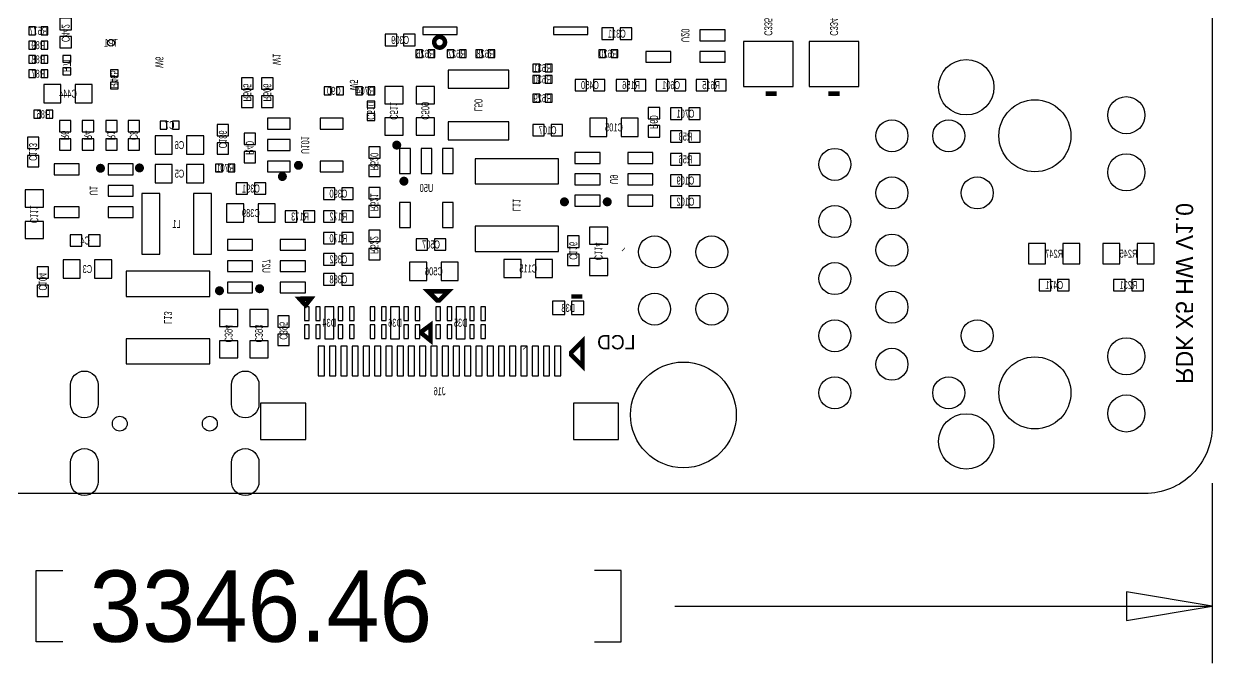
# Model space of a CAD drawing. Extents: x -9 to 288, y -8 to 181.
# Drawn here: x 32.2 to 85, y -7.5 to 20.9 of the extents above; entities that cross this region are included whole.
import ezdxf
from ezdxf.enums import TextEntityAlignment as Align

# ---------------------------------------------------------------- set-up
doc = ezdxf.new("R2010")
doc.units = 0
for name, color, linetype in [('BOARD_GEOMETRY_DIMENSION', 2, 'CONTINUOUS'), ('BOARD_GEOMETRY_OUTLINE', 3, 'CONTINUOUS'), ('BOARD_GEOMETRY_SILKSCREEN_B', 1, 'CONTINUOUS'), ('PACKAGE_GEOMETRY_SILKSCREEN_B', 4, 'CONTINUOUS'), ('PIN_B', 5, 'CONTINUOUS'), ('REF_DES_SILKSCREEN_B', 6, 'CONTINUOUS')]:
    doc.layers.add(name, color=color, linetype=linetype)

msp = doc.modelspace()

# ---------------------------------------------------------------- linework, layer by layer
at = {"layer": 'BOARD_GEOMETRY_DIMENSION'}
for points in [[(85.000008, 0.459994), (85.000008, -7.5438)], [(33.9344, -6.5913), (32.7533, -6.5913), (32.7533, -3.4163), (33.9344, -3.4163)], [(57.5564, -6.5913), (58.7375, -6.5913), (58.7375, -3.4163), (57.5564, -3.4163)], [(61.11875, -5.0038), (85.000008, -5.0038)]]:
    msp.add_lwpolyline(points, dxfattribs=at)
msp.add_lwpolyline([(81.190008, -5.6388), (85.000008, -5.0038), (81.190008, -4.3688)], close=True, dxfattribs=at)
at = {"layer": 'BOARD_GEOMETRY_OUTLINE'}
msp.add_lwpolyline([(2.999994, 55.99999), (82.000014, 55.99999, -0.414214), (85.000008, 52.999996), (85.000008, 2.999994, -0.414214), (82.000014, 0), (2.999994, 0, -0.414214), (0, 2.999994), (0, 52.999996, -0.414214)], format="xyb", close=True, dxfattribs=at)
at = {"layer": 'PACKAGE_GEOMETRY_SILKSCREEN_B'}
for points, const_width in [([(50.8, 20.2692, 1), (50.546004, 19.862804, 1)], 0.199898), ([(48.868, 15.494, 1), (48.668001, 15.494001, 1)], 0.2), ([(44.503998, 14.593999, 1), (44.304002, 14.594001, 1)], 0.2), ([(35.705999, 14.462001, 1), (35.506001, 14.461999, 1)], 0.2), ([(37.438, 14.478, 1), (37.238001, 14.477999, 1)], 0.2), ([(43.788, 14.097, 1), (43.588002, 14.097001, 1)], 0.2), ([(49.188799, 13.888999, 1), (48.988801, 13.889001, 1)], 0.2), ([(56.320002, 12.969999, 1), (56.119998, 12.970001, 1)], 0.2), ([(58.22, 12.969999, 1), (58.02, 12.970001, 1)], 0.2), ([(40.994, 9.017, 1), (40.794002, 9.017001, 1)], 0.2), ([(42.7768, 9.109199, 1), (42.5768, 9.109201, 1)], 0.2)]:
    msp.add_lwpolyline(points, format="xyb", close=True, dxfattribs=dict(at, const_width=const_width))
at = {"layer": 'PACKAGE_GEOMETRY_SILKSCREEN_B', "const_width": 0.2}
for points in [[(65.655012, 17.78), (65.154988, 17.78)], [(68.449012, 17.78), (67.948988, 17.78)], [(44.704, 8.382), (44.45, 8.6614), (44.958, 8.6725), (44.7294, 8.382), (44.45, 8.6614)], [(57.019012, 8.763), (56.518988, 8.763)]]:
    msp.add_lwpolyline(points, dxfattribs=at)
for points in [[(58.8502, 10.840618, -0.003953), (58.826908, 10.862005)], [(54.450412, 6.485509, -0.003953), (54.471799, 6.462217)]]:
    msp.add_lwpolyline(points, format="xyb", dxfattribs=at)
for points in [[(50.5628, 8.594601), (50.1628, 8.9946), (51.062801, 8.9946), (50.662799, 8.594601)], [(49.8888, 7.212802), (50.2666, 7.493), (50.2666, 6.8072), (49.8888, 7.112803)], [(56.519, 6.173), (57.019, 5.672999), (57.019, 6.772999), (56.519, 6.273)]]:
    msp.add_lwpolyline(points, close=True, dxfattribs=at)
at = {"layer": 'PIN_B'}
for points in [[(34.3154, 21.1328), (33.8074, 21.1328), (33.8074, 20.6248), (34.3154, 20.6248)], [(32.4172, 20.749), (32.4172, 20.399), (32.717199, 20.399), (32.717199, 20.749)], [(32.967201, 20.749), (32.967201, 20.399), (33.2672, 20.399), (33.2672, 20.749)], [(49.932082, 20.735036), (49.932082, 20.404836), (51.456082, 20.404836), (51.456082, 20.735036)], [(55.731918, 20.735036), (55.731918, 20.404836), (57.255918, 20.404836), (57.255918, 20.735036)], [(57.8866, 20.701), (57.8866, 20.193), (58.3946, 20.193), (58.3946, 20.701)], [(58.6994, 20.701), (58.6994, 20.193), (59.2074, 20.193), (59.2074, 20.701)], [(63.3538, 20.6121), (62.2362, 20.6121), (62.2362, 20.1295), (63.3538, 20.1295)], [(32.4172, 20.114), (32.4172, 19.764), (32.717199, 19.764), (32.717199, 20.114)], [(32.967201, 20.114), (32.967201, 19.764), (33.2672, 19.764), (33.2672, 20.114)], [(34.3154, 20.32), (33.8074, 20.32), (33.8074, 19.812), (34.3154, 19.812)], [(48.768, 19.9136), (48.768, 20.4216), (48.26, 20.4216), (48.26, 19.9136)], [(49.5808, 19.9136), (49.5808, 20.4216), (49.0728, 20.4216), (49.0728, 19.9136)], [(66.3829, 20.1041), (64.1731, 20.1041), (64.1731, 18.0975), (66.3829, 18.0975)], [(69.3039, 20.1041), (67.0941, 20.1041), (67.0941, 18.0975), (69.3039, 18.0975)], [(49.613, 19.733), (49.613, 19.383), (49.912999, 19.383), (49.912999, 19.733)], [(50.163001, 19.733), (50.163001, 19.383), (50.463, 19.383), (50.463, 19.733)], [(51.01, 19.733), (51.01, 19.383), (51.309999, 19.383), (51.309999, 19.733)], [(51.560001, 19.733), (51.560001, 19.383), (51.86, 19.383), (51.86, 19.733)], [(52.28, 19.733), (52.28, 19.383), (52.579999, 19.383), (52.579999, 19.733)], [(52.830001, 19.733), (52.830001, 19.383), (53.13, 19.383), (53.13, 19.733)], [(57.741, 19.733), (57.741, 19.383), (58.040999, 19.383), (58.040999, 19.733)], [(58.291001, 19.733), (58.291001, 19.383), (58.591, 19.383), (58.591, 19.733)], [(60.9538, 19.662099), (59.8362, 19.662099), (59.8362, 19.179499), (60.9538, 19.179499)], [(63.3538, 19.662099), (62.2362, 19.662099), (62.2362, 19.179499), (63.3538, 19.179499)], [(32.4172, 19.479), (32.4172, 19.129), (32.717199, 19.129), (32.717199, 19.479)], [(32.967201, 19.479), (32.967201, 19.129), (33.2672, 19.129), (33.2672, 19.479)], [(33.9372, 19.175001), (34.2872, 19.175001), (34.2872, 19.475), (33.9372, 19.475)], [(55.119999, 18.747999), (55.119999, 19.097998), (54.82, 19.097998), (54.82, 18.747999)], [(55.67, 18.747999), (55.67, 19.097998), (55.370001, 19.097998), (55.370001, 18.747999)], [(32.4172, 18.844), (32.4172, 18.494), (32.717199, 18.494), (32.717199, 18.844)], [(32.967201, 18.844), (32.967201, 18.494), (33.2672, 18.494), (33.2672, 18.844)], [(33.9372, 18.625), (34.2872, 18.625), (34.2872, 18.924999), (33.9372, 18.924999)], [(36.3954, 18.84), (36.0454, 18.84), (36.0454, 18.540001), (36.3954, 18.540001)], [(41.87571, 17.9832), (42.38371, 17.9832), (42.38371, 18.4912), (41.87571, 18.4912)], [(42.76471, 17.9832), (43.27271, 17.9832), (43.27271, 18.4912), (42.76471, 18.4912)], [(51.050203, 18.822111), (51.050203, 18.022113), (53.750197, 18.022113), (53.750197, 18.822111)], [(55.119999, 18.239999), (55.119999, 18.589998), (54.82, 18.589998), (54.82, 18.239999)], [(55.67, 18.239999), (55.67, 18.589998), (55.370001, 18.589998), (55.370001, 18.239999)], [(33.8455, 17.3736), (33.8455, 18.1864), (33.0835, 18.1864), (33.0835, 17.3736)], [(35.2425, 17.3736), (35.2425, 18.1864), (34.4805, 18.1864), (34.4805, 17.3736)], [(36.3954, 18.289999), (36.0454, 18.289999), (36.0454, 17.99), (36.3954, 17.99)], [(45.549, 18.082), (45.549, 17.732), (45.848999, 17.732), (45.848999, 18.082)], [(46.099001, 18.082), (46.099001, 17.732), (46.399, 17.732), (46.399, 18.082)], [(46.946, 18.082), (46.946, 17.732), (47.245999, 17.732), (47.245999, 18.082)], [(47.496001, 18.082), (47.496001, 17.732), (47.796, 17.732), (47.796, 18.082)], [(49.0474, 18.0975), (48.2346, 18.0975), (48.2346, 17.3355), (49.0474, 17.3355)], [(50.4444, 18.0975), (49.6316, 18.0975), (49.6316, 17.3355), (50.4444, 17.3355)], [(57.2008, 17.907), (57.2008, 18.415), (56.6928, 18.415), (56.6928, 17.907)], [(58.0136, 17.907), (58.0136, 18.415), (57.5056, 18.415), (57.5056, 17.907)], [(58.5216, 18.415), (58.5216, 17.907), (59.0296, 17.907), (59.0296, 18.415)], [(59.3344, 18.415), (59.3344, 17.907), (59.8424, 17.907), (59.8424, 18.415)], [(60.2996, 18.415), (60.2996, 17.907), (60.8076, 17.907), (60.8076, 18.415)], [(61.1124, 18.415), (61.1124, 17.907), (61.6204, 17.907), (61.6204, 18.415)], [(62.5856, 17.907), (62.5856, 18.415), (62.0776, 18.415), (62.0776, 17.907)], [(63.3984, 17.907), (63.3984, 18.415), (62.8904, 18.415), (62.8904, 17.907)], [(41.87571, 17.1704), (42.38371, 17.1704), (42.38371, 17.6784), (41.87571, 17.6784)], [(42.76471, 17.1704), (43.27271, 17.1704), (43.27271, 17.6784), (42.76471, 17.6784)], [(47.8, 17.443), (47.45, 17.443), (47.45, 17.143001), (47.8, 17.143001)], [(55.119999, 17.401799), (55.119999, 17.751798), (54.82, 17.751798), (54.82, 17.401799)], [(55.67, 17.401799), (55.67, 17.751798), (55.370001, 17.751798), (55.370001, 17.401799)], [(32.6458, 17.0406), (32.6458, 16.6906), (32.945799, 16.6906), (32.945799, 17.0406)], [(33.195801, 17.0406), (33.195801, 16.6906), (33.4958, 16.6906), (33.4958, 17.0406)], [(60.452, 17.1704), (59.944, 17.1704), (59.944, 16.6624), (60.452, 16.6624)], [(60.9346, 17.145), (60.9346, 16.637), (61.4426, 16.637), (61.4426, 17.145)], [(61.7474, 17.145), (61.7474, 16.637), (62.2554, 16.637), (62.2554, 17.145)], [(33.782, 16.0782), (34.29, 16.0782), (34.29, 16.5862), (33.782, 16.5862)], [(34.798, 16.0782), (35.306, 16.0782), (35.306, 16.5862), (34.798, 16.5862)], [(36.3474, 16.5862), (35.8394, 16.5862), (35.8394, 16.0782), (36.3474, 16.0782)], [(36.83, 16.0782), (37.338, 16.0782), (37.338, 16.5862), (36.83, 16.5862)], [(38.559199, 16.207999), (38.559199, 16.557998), (38.2592, 16.557998), (38.2592, 16.207999)], [(39.1092, 16.207999), (39.1092, 16.557998), (38.809201, 16.557998), (38.809201, 16.207999)], [(40.7924, 15.9004), (41.3004, 15.9004), (41.3004, 16.4084), (40.7924, 16.4084)], [(43.021001, 16.202701), (44.037001, 16.202701), (44.037001, 16.685301), (43.021001, 16.685301)], [(45.370999, 16.202701), (46.386999, 16.202701), (46.386999, 16.685301), (45.370999, 16.685301)], [(47.8, 16.892999), (47.45, 16.892999), (47.45, 16.593), (47.8, 16.593)], [(49.0474, 16.7005), (48.2346, 16.7005), (48.2346, 15.9385), (49.0474, 15.9385)], [(50.4444, 16.7005), (49.6316, 16.7005), (49.6316, 15.9385), (50.4444, 15.9385)], [(51.050203, 16.521887), (51.050203, 15.721889), (53.750197, 15.721889), (53.750197, 16.521887)], [(55.3212, 15.9004), (55.3212, 16.4084), (54.8132, 16.4084), (54.8132, 15.9004)], [(56.134, 15.9004), (56.134, 16.4084), (55.626, 16.4084), (55.626, 15.9004)], [(57.3405, 16.6878), (57.3405, 15.875), (58.1025, 15.875), (58.1025, 16.6878)], [(58.7375, 16.6878), (58.7375, 15.875), (59.4995, 15.875), (59.4995, 16.6878)], [(32.3596, 15.3416), (32.8676, 15.3416), (32.8676, 15.8496), (32.3596, 15.8496)], [(38.7985, 15.0876), (38.7985, 15.9004), (38.0365, 15.9004), (38.0365, 15.0876)], [(40.1955, 15.0876), (40.1955, 15.9004), (39.4335, 15.9004), (39.4335, 15.0876)], [(41.9862, 15.5194), (42.4942, 15.5194), (42.4942, 16.0274), (41.9862, 16.0274)], [(60.452, 16.3576), (59.944, 16.3576), (59.944, 15.8496), (60.452, 15.8496)], [(60.9346, 16.129), (60.9346, 15.621), (61.4426, 15.621), (61.4426, 16.129)], [(61.7474, 16.129), (61.7474, 15.621), (62.2554, 15.621), (62.2554, 16.129)], [(33.782, 15.2654), (34.29, 15.2654), (34.29, 15.7734), (33.782, 15.7734)], [(34.798, 15.2654), (35.306, 15.2654), (35.306, 15.7734), (34.798, 15.7734)], [(36.3474, 15.7734), (35.8394, 15.7734), (35.8394, 15.2654), (36.3474, 15.2654)], [(36.83, 15.2654), (37.338, 15.2654), (37.338, 15.7734), (36.83, 15.7734)], [(40.7924, 15.0876), (41.3004, 15.0876), (41.3004, 15.5956), (40.7924, 15.5956)], [(43.021001, 15.2527), (44.037001, 15.2527), (44.037001, 15.7353), (43.021001, 15.7353)], [(47.5234, 14.9098), (48.0314, 14.9098), (48.0314, 15.4178), (47.5234, 15.4178)], [(48.897499, 15.3478), (48.897499, 14.2302), (49.380099, 14.2302), (49.380099, 15.3478)], [(49.8475, 15.3478), (49.8475, 14.2302), (50.3301, 14.2302), (50.3301, 15.3478)], [(50.797501, 15.3478), (50.797501, 14.2302), (51.280101, 14.2302), (51.280101, 15.3478)], [(32.3596, 14.5288), (32.8676, 14.5288), (32.8676, 15.0368), (32.3596, 15.0368)], [(41.9862, 14.7066), (42.4942, 14.7066), (42.4942, 15.2146), (41.9862, 15.2146)], [(43.021001, 14.302699), (44.037001, 14.302699), (44.037001, 14.785299), (43.021001, 14.785299)], [(45.370999, 14.302699), (46.386999, 14.302699), (46.386999, 14.785299), (45.370999, 14.785299)], [(55.9562, 14.8858), (52.2478, 14.8858), (52.2478, 13.7682), (55.9562, 13.7682)], [(56.686201, 14.678701), (57.803801, 14.678701), (57.803801, 15.161301), (56.686201, 15.161301)], [(59.036199, 14.678701), (60.153799, 14.678701), (60.153799, 15.161301), (59.036199, 15.161301)], [(60.9346, 15.113), (60.9346, 14.605), (61.4426, 14.605), (61.4426, 15.113)], [(61.7474, 15.113), (61.7474, 14.605), (62.2554, 14.605), (62.2554, 15.113)], [(34.6648, 14.653301), (33.5472, 14.653301), (33.5472, 14.170701), (34.6648, 14.170701)], [(37.0648, 14.653301), (35.9472, 14.653301), (35.9472, 14.170701), (37.0648, 14.170701)], [(38.7985, 13.8176), (38.7985, 14.6304), (38.0365, 14.6304), (38.0365, 13.8176)], [(40.1955, 13.8176), (40.1955, 14.6304), (39.4335, 14.6304), (39.4335, 13.8176)], [(41.022999, 14.302999), (41.022999, 14.652998), (40.723, 14.652998), (40.723, 14.302999)], [(41.573, 14.302999), (41.573, 14.652998), (41.273001, 14.652998), (41.273001, 14.302999)], [(47.5234, 14.097), (48.0314, 14.097), (48.0314, 14.605), (47.5234, 14.605)], [(41.6306, 13.8176), (41.6306, 13.3096), (42.1386, 13.3096), (42.1386, 13.8176)], [(42.4434, 13.8176), (42.4434, 13.3096), (42.9514, 13.3096), (42.9514, 13.8176)], [(56.686201, 13.7287), (57.803801, 13.7287), (57.803801, 14.2113), (56.686201, 14.2113)], [(59.036199, 13.7287), (60.153799, 13.7287), (60.153799, 14.2113), (59.036199, 14.2113)], [(60.9346, 14.1732), (60.9346, 13.6652), (61.4426, 13.6652), (61.4426, 14.1732)], [(61.7474, 14.1732), (61.7474, 13.6652), (62.2554, 13.6652), (62.2554, 14.1732)], [(33.0708, 13.5001), (32.258, 13.5001), (32.258, 12.7381), (33.0708, 12.7381)], [(37.0648, 13.7033), (35.9472, 13.7033), (35.9472, 13.2207), (37.0648, 13.2207)], [(38.238887, 13.338797), (37.438889, 13.338797), (37.438889, 10.638803), (38.238887, 10.638803)], [(40.539111, 13.338797), (39.739113, 13.338797), (39.739113, 10.638803), (40.539111, 10.638803)], [(45.5168, 13.589), (45.5168, 13.081), (46.0248, 13.081), (46.0248, 13.589)], [(46.3296, 13.589), (46.3296, 13.081), (46.8376, 13.081), (46.8376, 13.589)], [(47.5234, 13.1064), (48.0314, 13.1064), (48.0314, 13.6144), (47.5234, 13.6144)], [(56.686201, 12.778699), (57.803801, 12.778699), (57.803801, 13.261299), (56.686201, 13.261299)], [(59.036199, 12.778699), (60.153799, 12.778699), (60.153799, 13.261299), (59.036199, 13.261299)], [(60.9346, 13.2334), (60.9346, 12.7254), (61.4426, 12.7254), (61.4426, 13.2334)], [(61.7474, 13.2334), (61.7474, 12.7254), (62.2554, 12.7254), (62.2554, 13.2334)], [(34.6648, 12.753299), (33.5472, 12.753299), (33.5472, 12.270699), (34.6648, 12.270699)], [(37.0648, 12.753299), (35.9472, 12.753299), (35.9472, 12.270699), (37.0648, 12.270699)], [(41.2115, 12.8778), (41.2115, 12.065), (41.9735, 12.065), (41.9735, 12.8778)], [(42.6085, 12.8778), (42.6085, 12.065), (43.3705, 12.065), (43.3705, 12.8778)], [(47.5234, 12.2936), (48.0314, 12.2936), (48.0314, 12.8016), (47.5234, 12.8016)], [(48.897499, 12.9478), (48.897499, 11.8302), (49.380099, 11.8302), (49.380099, 12.9478)], [(50.797501, 12.9478), (50.797501, 11.8302), (51.280101, 11.8302), (51.280101, 12.9478)], [(43.815, 12.573), (43.815, 12.065), (44.323, 12.065), (44.323, 12.573)], [(44.6278, 12.573), (44.6278, 12.065), (45.1358, 12.065), (45.1358, 12.573)], [(45.5168, 12.573), (45.5168, 12.065), (46.0248, 12.065), (46.0248, 12.573)], [(46.3296, 12.573), (46.3296, 12.065), (46.8376, 12.065), (46.8376, 12.573)], [(33.0708, 12.1031), (32.258, 12.1031), (32.258, 11.3411), (33.0708, 11.3411)], [(48.0314, 11.7094), (47.5234, 11.7094), (47.5234, 11.2014), (48.0314, 11.2014)], [(55.9562, 11.8858), (52.2478, 11.8858), (52.2478, 10.7682), (55.9562, 10.7682)], [(57.3278, 11.0871), (58.1406, 11.0871), (58.1406, 11.8491), (57.3278, 11.8491)], [(34.2646, 11.5062), (34.2646, 10.9982), (34.7726, 10.9982), (34.7726, 11.5062)], [(35.0774, 11.5062), (35.0774, 10.9982), (35.5854, 10.9982), (35.5854, 11.5062)], [(41.243001, 10.817901), (42.360601, 10.817901), (42.360601, 11.300501), (41.243001, 11.300501)], [(43.592999, 10.817901), (44.710599, 10.817901), (44.710599, 11.300501), (43.592999, 11.300501)], [(45.5168, 11.6078), (45.5168, 11.0998), (46.0248, 11.0998), (46.0248, 11.6078)], [(46.3296, 11.6078), (46.3296, 11.0998), (46.8376, 11.0998), (46.8376, 11.6078)], [(50.1396, 10.8204), (50.1396, 11.3284), (49.6316, 11.3284), (49.6316, 10.8204)], [(50.9524, 10.8204), (50.9524, 11.3284), (50.4444, 11.3284), (50.4444, 10.8204)], [(56.3626, 10.9474), (56.8706, 10.9474), (56.8706, 11.4554), (56.3626, 11.4554)], [(77.59065, 11.11758), (76.84135, 11.11758), (76.84135, 10.21842), (77.59065, 10.21842)], [(79.11465, 11.11758), (78.36535, 11.11758), (78.36535, 10.21842), (79.11465, 10.21842)], [(80.14335, 10.21842), (80.89265, 10.21842), (80.89265, 11.11758), (80.14335, 11.11758)], [(81.66735, 10.21842), (82.41665, 10.21842), (82.41665, 11.11758), (81.66735, 11.11758)], [(45.5168, 10.668), (45.5168, 10.16), (46.0248, 10.16), (46.0248, 10.668)], [(46.3296, 10.668), (46.3296, 10.16), (46.8376, 10.16), (46.8376, 10.668)], [(48.0314, 10.8966), (47.5234, 10.8966), (47.5234, 10.3886), (48.0314, 10.3886)], [(56.3626, 10.1346), (56.8706, 10.1346), (56.8706, 10.6426), (56.3626, 10.6426)], [(32.7914, 9.5758), (33.2994, 9.5758), (33.2994, 10.0838), (32.7914, 10.0838)], [(33.9471, 10.3886), (33.9471, 9.5758), (34.7091, 9.5758), (34.7091, 10.3886)], [(35.3441, 10.3886), (35.3441, 9.5758), (36.1061, 9.5758), (36.1061, 10.3886)], [(41.243001, 9.8679), (42.360601, 9.8679), (42.360601, 10.3505), (41.243001, 10.3505)], [(43.592999, 9.8679), (44.710599, 9.8679), (44.710599, 10.3505), (43.592999, 10.3505)], [(50.1015, 9.4742), (50.1015, 10.287), (49.3395, 10.287), (49.3395, 9.4742)], [(51.4985, 9.4742), (51.4985, 10.287), (50.7365, 10.287), (50.7365, 9.4742)], [(54.2925, 9.6012), (54.2925, 10.414), (53.5305, 10.414), (53.5305, 9.6012)], [(55.6895, 9.6012), (55.6895, 10.414), (54.9275, 10.414), (54.9275, 9.6012)], [(57.3278, 9.6901), (58.1406, 9.6901), (58.1406, 10.4521), (57.3278, 10.4521)], [(40.4622, 9.882), (36.7538, 9.882), (36.7538, 8.7644), (40.4622, 8.7644)], [(45.5168, 9.779), (45.5168, 9.271), (46.0248, 9.271), (46.0248, 9.779)], [(46.3296, 9.779), (46.3296, 9.271), (46.8376, 9.271), (46.8376, 9.779)], [(77.8256, 9.017), (77.8256, 9.525), (77.3176, 9.525), (77.3176, 9.017)], [(78.6384, 9.017), (78.6384, 9.525), (78.1304, 9.525), (78.1304, 9.017)], [(81.1276, 9.017), (81.1276, 9.525), (80.6196, 9.525), (80.6196, 9.017)], [(81.9404, 9.017), (81.9404, 9.525), (81.4324, 9.525), (81.4324, 9.017)], [(32.7914, 8.763), (33.2994, 8.763), (33.2994, 9.271), (32.7914, 9.271)], [(41.243001, 8.917899), (42.360601, 8.917899), (42.360601, 9.400499), (41.243001, 9.400499)], [(43.592999, 8.917899), (44.710599, 8.917899), (44.710599, 9.400499), (43.592999, 9.400499)], [(56.238013, 7.955001), (56.238013, 8.554999), (55.688001, 8.554999), (55.688001, 7.955001)], [(57.087999, 7.955001), (57.087999, 8.554999), (56.537987, 8.554999), (56.537987, 7.955001)], [(40.894, 7.4295), (41.7068, 7.4295), (41.7068, 8.1915), (40.894, 8.1915)], [(42.2402, 7.4295), (43.053, 7.4295), (43.053, 8.1915), (42.2402, 8.1915)], [(44.669199, 8.299399), (44.669199, 7.689799), (44.872399, 7.689799), (44.872399, 8.299399)], [(45.169201, 8.299399), (45.169201, 7.689799), (45.372401, 7.689799), (45.372401, 8.299399)], [(45.5676, 8.3058), (45.5676, 6.8834), (45.974, 6.8834), (45.974, 8.3058)], [(45.5676, 8.3058), (45.5676, 6.8834), (45.974, 6.8834), (45.974, 8.3058)], [(46.169199, 8.299399), (46.169199, 7.689799), (46.372399, 7.689799), (46.372399, 8.299399)], [(46.669201, 8.299399), (46.669201, 7.689799), (46.872401, 7.689799), (46.872401, 8.299399)], [(47.793399, 7.689799), (47.793399, 8.299399), (47.590199, 8.299399), (47.590199, 7.689799)], [(48.293401, 7.689799), (48.293401, 8.299399), (48.090201, 8.299399), (48.090201, 7.689799)], [(48.895, 6.8834), (48.895, 8.3058), (48.4886, 8.3058), (48.4886, 6.8834)], [(48.895, 6.8834), (48.895, 8.3058), (48.4886, 8.3058), (48.4886, 6.8834)], [(49.293399, 7.689799), (49.293399, 8.299399), (49.090199, 8.299399), (49.090199, 7.689799)], [(49.793401, 7.689799), (49.793401, 8.299399), (49.590201, 8.299399), (49.590201, 7.689799)], [(50.511199, 8.299399), (50.511199, 7.689799), (50.714399, 7.689799), (50.714399, 8.299399)], [(51.011201, 8.299399), (51.011201, 7.689799), (51.214401, 7.689799), (51.214401, 8.299399)], [(51.4096, 8.3058), (51.4096, 6.8834), (51.816, 6.8834), (51.816, 8.3058)], [(51.4096, 8.3058), (51.4096, 6.8834), (51.816, 6.8834), (51.816, 8.3058)], [(52.011199, 8.299399), (52.011199, 7.689799), (52.214399, 7.689799), (52.214399, 8.299399)], [(52.511201, 8.299399), (52.511201, 7.689799), (52.714401, 7.689799), (52.714401, 8.299399)], [(43.4848, 7.3914), (43.9928, 7.3914), (43.9928, 7.8994), (43.4848, 7.8994)], [(44.669199, 7.499401), (44.669199, 6.889801), (44.872399, 6.889801), (44.872399, 7.499401)], [(45.169201, 7.499401), (45.169201, 6.889801), (45.372401, 6.889801), (45.372401, 7.499401)], [(46.169199, 7.499401), (46.169199, 6.889801), (46.372399, 6.889801), (46.372399, 7.499401)], [(46.669201, 7.499401), (46.669201, 6.889801), (46.872401, 6.889801), (46.872401, 7.499401)], [(47.793399, 6.889801), (47.793399, 7.499401), (47.590199, 7.499401), (47.590199, 6.889801)], [(48.293401, 6.889801), (48.293401, 7.499401), (48.090201, 7.499401), (48.090201, 6.889801)], [(49.293399, 6.889801), (49.293399, 7.499401), (49.090199, 7.499401), (49.090199, 6.889801)], [(49.793401, 6.889801), (49.793401, 7.499401), (49.590201, 7.499401), (49.590201, 6.889801)], [(50.511199, 7.499401), (50.511199, 6.889801), (50.714399, 6.889801), (50.714399, 7.499401)], [(51.011201, 7.499401), (51.011201, 6.889801), (51.214401, 6.889801), (51.214401, 7.499401)], [(52.011199, 7.499401), (52.011199, 6.889801), (52.214399, 6.889801), (52.214399, 7.499401)], [(52.511201, 7.499401), (52.511201, 6.889801), (52.714401, 6.889801), (52.714401, 7.499401)], [(40.4622, 6.882), (36.7538, 6.882), (36.7538, 5.7644), (40.4622, 5.7644)], [(43.4848, 6.5786), (43.9928, 6.5786), (43.9928, 7.0866), (43.4848, 7.0866)], [(40.894, 6.0325), (41.7068, 6.0325), (41.7068, 6.7945), (40.894, 6.7945)], [(42.2402, 6.0325), (43.053, 6.0325), (43.053, 6.7945), (42.2402, 6.7945)], [(45.5627, 5.2324), (45.5627, 6.5532), (45.2833, 6.5532), (45.2833, 5.2324)], [(46.062699, 5.2324), (46.062699, 6.5532), (45.783299, 6.5532), (45.783299, 5.2324)], [(46.562701, 5.2324), (46.562701, 6.5532), (46.283301, 6.5532), (46.283301, 5.2324)], [(47.0627, 5.2324), (47.0627, 6.5532), (46.7833, 6.5532), (46.7833, 5.2324)], [(47.562699, 5.2324), (47.562699, 6.5532), (47.283299, 6.5532), (47.283299, 5.2324)], [(48.0627, 5.2324), (48.0627, 6.5532), (47.7833, 6.5532), (47.7833, 5.2324)], [(48.562699, 5.2324), (48.562699, 6.5532), (48.283299, 6.5532), (48.283299, 5.2324)], [(49.062701, 5.2324), (49.062701, 6.5532), (48.783301, 6.5532), (48.783301, 5.2324)], [(49.5627, 5.2324), (49.5627, 6.5532), (49.2833, 6.5532), (49.2833, 5.2324)], [(50.062699, 5.2324), (50.062699, 6.5532), (49.783299, 6.5532), (49.783299, 5.2324)], [(50.5627, 5.2324), (50.5627, 6.5532), (50.2833, 6.5532), (50.2833, 5.2324)], [(51.062699, 5.2324), (51.062699, 6.5532), (50.783299, 6.5532), (50.783299, 5.2324)], [(51.562701, 5.2324), (51.562701, 6.5532), (51.283301, 6.5532), (51.283301, 5.2324)], [(52.0627, 5.2324), (52.0627, 6.5532), (51.7833, 6.5532), (51.7833, 5.2324)], [(52.562699, 5.2324), (52.562699, 6.5532), (52.283299, 6.5532), (52.283299, 5.2324)], [(53.062701, 5.2324), (53.062701, 6.5532), (52.783301, 6.5532), (52.783301, 5.2324)], [(53.5627, 5.2324), (53.5627, 6.5532), (53.2833, 6.5532), (53.2833, 5.2324)], [(54.062701, 5.2324), (54.062701, 6.5532), (53.783301, 6.5532), (53.783301, 5.2324)], [(54.5627, 5.2324), (54.5627, 6.5532), (54.2833, 6.5532), (54.2833, 5.2324)], [(55.062699, 5.2324), (55.062699, 6.5532), (54.783299, 6.5532), (54.783299, 5.2324)], [(55.562701, 5.2324), (55.562701, 6.5532), (55.283301, 6.5532), (55.283301, 5.2324)], [(56.0627, 5.2324), (56.0627, 6.5532), (55.7833, 6.5532), (55.7833, 5.2324)], [(44.726301, 2.4), (44.726301, 4.0256), (42.719701, 4.0256), (42.719701, 2.4)], [(58.626299, 2.4), (58.626299, 4.0256), (56.619699, 4.0256), (56.619699, 2.4)]]:
    msp.add_lwpolyline(points, close=True, dxfattribs=at)
for points in [[(35.499378, 4.838001), (35.499378, 3.974401, -1), (34.280178, 3.974401), (34.280178, 4.838001, -1)], [(42.649376, 4.838001), (42.649376, 3.974401, -1), (41.430176, 3.974401), (41.430176, 4.838001, -1)], [(35.499378, 1.388001), (35.499378, 0.524401, -1), (34.280178, 0.524401), (34.280178, 1.388001, -1)], [(42.649376, 1.388001), (42.649376, 0.524401, -1), (41.430176, 0.524401), (41.430176, 1.388001, -1)]]:
    msp.add_lwpolyline(points, format="xyb", close=True, dxfattribs=at)
for centre, radius in [((36.072318, 20.040295), 0.1524), ((74.071008, 18.066794), 1.2319), ((77.121007, 15.906793), 1.6002), ((81.181006, 16.821793), 0.8255), ((70.771007, 15.906793), 0.7112), ((73.291007, 15.906793), 0.7112), ((68.231007, 14.636793), 0.7112), ((81.181006, 14.281793), 0.8255), ((70.771007, 13.366793), 0.7112), ((74.561007, 13.366793), 0.7112), ((68.231007, 12.096793), 0.7112), ((60.2234, 10.7442), 0.71), ((62.7634, 10.7442), 0.71), ((70.771007, 10.826793), 0.7112), ((68.231007, 9.556793), 0.7112), ((70.771007, 8.286793), 0.7112), ((60.2234, 8.2042), 0.71), ((62.7634, 8.2042), 0.71), ((68.231007, 7.016793), 0.7112), ((74.561007, 7.016793), 0.7112), ((81.181006, 6.101794), 0.8255), ((70.771007, 5.746793), 0.7112), ((61.505216, 3.49819), 2.35), ((77.121007, 4.476793), 1.6002), ((68.231007, 4.476793), 0.7112), ((73.291007, 4.476793), 0.7112), ((81.181006, 3.561794), 0.8255), ((36.464776, 3.106202), 0.3302), ((40.464778, 3.106202), 0.3302), ((74.071008, 2.316792), 1.2319)]:
    msp.add_circle(centre, radius, dxfattribs=at)

# ---------------------------------------------------------------- texts
at = {"layer": 'BOARD_GEOMETRY_DIMENSION', "width": 0.992}
msp.add_text('3346.46', height=3.175, dxfattribs=at).set_placement((35.1155, -6.5913))
at = {"layer": 'BOARD_GEOMETRY_SILKSCREEN_B', "text_generation_flag": 2}
msp.add_text('RDK X5 HW V1.0', height=0.762, rotation=270, dxfattribs=at).set_placement((83.3882, 4.8768))
msp.add_text('LCD', height=0.635, dxfattribs=at).set_placement((59.3725, 6.4135))
at = {"layer": 'REF_DES_SILKSCREEN_B', "text_generation_flag": 2, "width": 0.642857}
for s, p in [('R577', (32.8422, 20.3962)), ('C311', (58.547, 20.2692)), ('R89', (32.8422, 19.7612)), ('TP1', (36.072318, 19.862495)), ('C309', (48.9204, 19.9898)), ('R626', (50.038, 19.3802)), ('R627', (51.435, 19.3802)), ('R628', (52.705, 19.3802)), ('R620', (58.166, 19.3802)), ('R88', (32.8422, 19.1262)), ('R631', (55.245, 18.7452)), ('R87', (32.8422, 18.4912)), ('R630', (55.245, 18.2372)), ('C444', (34.163, 17.6022)), ('C90', (45.974, 17.7292)), ('R704', (47.371, 17.7292)), ('C450', (57.3532, 17.9832)), ('R156', (59.182, 17.9832)), ('C601', (60.96, 17.9832)), ('R615', (62.738, 17.9832)), ('R629', (55.245, 17.399)), ('R86', (33.0708, 16.6878)), ('C701', (61.595, 16.7132)), ('C7', (38.6842, 16.2052)), ('C105', (58.42, 16.1036)), ('C107', (55.4736, 15.9766)), ('R58', (61.595, 15.6972)), ('C6', (39.116, 15.3162)), ('R56', (61.595, 14.6812)), ('C5', (39.116, 14.0462)), ('R701', (41.148, 14.3002)), ('C391', (42.291, 13.3858)), ('U50', (50.0888, 13.4112)), ('C109', (61.595, 13.7414)), ('C390', (46.1772, 13.1572)), ('C102', (61.595, 12.8016)), ('L1', (38.989, 11.811)), ('C389', (42.291, 12.2936)), ('R173', (44.4754, 12.1412)), ('R172', (46.1772, 12.1412)), ('C4', (34.925, 11.0744)), ('R170', (46.1772, 11.176)), ('C507', (50.292, 10.8966)), ('C392', (46.1772, 10.2362)), ('R247', (77.978, 10.4902)), ('R245', (81.28, 10.4902)), ('C3', (35.0266, 9.8044)), ('C506', (50.419, 9.7028)), ('C115', (54.61, 9.8298)), ('C388', (46.1772, 9.3472)), ('C471', (77.978, 9.0932)), ('R231', (81.28, 9.0932)), ('D33', (56.388, 8.0772)), ('D34', (45.7708, 7.4168)), ('D36', (48.6918, 7.4168)), ('D35', (51.6128, 7.4168)), ('J16', (50.673, 4.375))]:
    msp.add_text(s, height=0.3556, dxfattribs=at).set_placement(p, align=Align.CENTER)
for s, p in [('C442', (33.8836, 20.4724)), ('U20', (61.4172, 20.3708)), ('C335', (65.1002, 20.7518)), ('C334', (68.0212, 20.7518)), ('R71', (33.9344, 19.05)), ('W6', (38.0492, 19.177)), ('W1', (43.2562, 19.304)), ('R465', (36.0426, 18.415)), ('R505', (41.95191, 17.8308)), ('R506', (42.84091, 17.8308)), ('W5', (46.6852, 18.161)), ('L50', (52.2224, 17.272)), ('C510', (47.4472, 17.018)), ('C511', (48.4632, 17.018)), ('C509', (49.8602, 17.018)), ('R60', (60.0202, 16.51)), ('R6', (33.8582, 15.9258)), ('R4', (34.8742, 15.9258)), ('R1', (35.9156, 15.9258)), ('C8', (36.9062, 15.9258)), ('C186', (40.8686, 15.748)), ('U101', (44.5262, 15.494)), ('C113', (32.4358, 15.1892)), ('R40', (42.0624, 15.367)), ('R520', (47.5996, 14.7574)), ('U9', (58.2422, 13.97)), ('U1', (35.1282, 13.462)), ('R521', (47.5996, 12.954)), ('C111', (32.4866, 12.4206)), ('L11', (53.9242, 12.827)), ('R522', (47.5996, 11.049)), ('C116', (56.4388, 10.795)), ('C114', (57.5564, 10.7696)), ('U27', (42.799, 10.1092)), ('C104', (32.8676, 9.4234)), ('L13', (38.4302, 7.8232)), ('C394', (41.1226, 7.112)), ('C393', (42.4688, 7.112)), ('C395', (43.561, 7.239))]:
    msp.add_text(s, height=0.3556, rotation=270, dxfattribs=at).set_placement(p, align=Align.CENTER)

doc.saveas('drawing.dxf')
